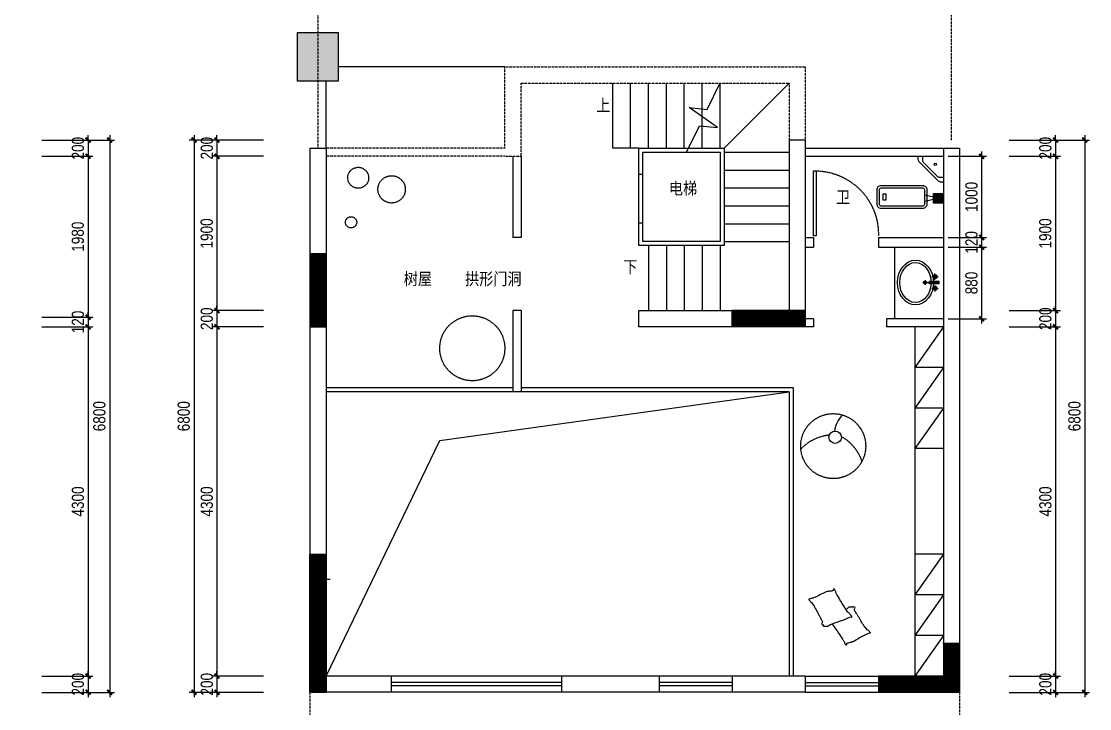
# Model space of a CAD drawing. Extents: x 160245 to 405305, y -111140 to 232735.
# Drawn here: x 269461 to 282613, y 45809 to 54270 of the extents above; entities that cross this region are included whole.
import ezdxf

# ---------------------------------------------------------------- set-up
doc = ezdxf.new("R2010")
doc.units = 0
doc.header["$LTSCALE"] = 10
doc.header["$MEASUREMENT"] = 0
for name, pattern in [('( Dashed )', [0.75, 0.5, -0.25]), ('DASH', [0.35, 0.25, -0.1]), ('HIDDEN', [0.375, 0.25, -0.125])]:
    doc.linetypes.add(name, pattern=pattern)
doc.layers.get('Defpoints').update_dxf_attribs({"color": 229})
for name, color, linetype in [('Door 门', 107, 'Continuous'), ('P-Furniture 家具', 153, 'Continuous'), ('P-Make furniture 固定制作', 154, 'Continuous'), ('P-N wall 新建隔墙', 241, 'Continuous'), ('P-O wall 原始墙体', 245, 'Continuous'), ('P-o 原建筑尺寸', 8, 'Continuous'), ('P-Stair 楼梯（原建筑设备）', 159, 'Continuous'), ('P-Text  平面文字', 9, 'Continuous'), ('P-Ware 洁具', 153, 'Continuous'), ('P-window 窗', 107, 'Continuous'), ('PUB_HATCH', 8, 'Continuous')]:
    doc.layers.add(name, color=color, linetype=linetype)
doc.styles.add('PDC DIM', font='PMingLiU-ExtB.ttf', dxfattribs={"width": 0.85})
doc.dimstyles.new('PDC-A2', dxfattribs={"dimscale": 0, "dimtxt": 2.5, "dimasz": 1, "dimexe": 1, "dimexo": 1, "dimgap": 0.7, "dimtad": 1, "dimdec": 0, "dimtxsty": 'PDC DIM', "dimblk": 'ARCHTICK', "dimcen": 1, "dimdle": 1, "dimclrd": 8, "dimclre": 8, "dimclrt": 9, "dimadec": 0, "dimazin": 0, "dimtfac": 1, "dimtdec": 0, "dimtix": 1, "dimtmove": 2, "dimatfit": 3, "dimldrblk": 'PDC A2 T R', "dimfxl": 10, "dimfxlon": 1, "dimarcsym": 0})
pattern_1 = [(45, (62097.172, 4e-12), (-8.83883476, 8.83883476), [])]

# ---------------------------------------------------------------- blocks, each defined once
blk = doc.blocks.new('_ArchTick')
at = {"color": 0, "linetype": 'ByBlock', "const_width": 0.4}
blk.add_lwpolyline([(-0.5, -0.5), (0.5, 0.5)], dxfattribs=at)
blk = doc.blocks.new('*D1093')
at = {"layer": 'Defpoints', "color": 0, "transparency": 16777216}
for p in [(269652, 52809), (269652, 52609), (270283, 52609)]:
    blk.add_point(p, dxfattribs=at)
at = {"layer": 'P-o 原建筑尺寸', "color": 8, "lineweight": -2, "transparency": 16777216}
for p, q in [((269712, 52809), (270343, 52809)), ((270283, 52809), (270283, 52869)), ((270283, 52809), (270283, 52609)), ((269712, 52609), (270343, 52609)), ((270283, 52609), (270283, 52549))]:
    blk.add_line(p, q, dxfattribs=at)
at = {"layer": 'P-o 原建筑尺寸', "color": 8, "lineweight": -2, "transparency": 16777216, "xscale": 60, "yscale": 60, "zscale": 60}
for p, rotation in [((270283, 52809), 270), ((270283, 52609), 90)]:
    blk.add_blockref('_ArchTick', p, dxfattribs=dict(at, rotation=rotation))
at = {"layer": 'P-o 原建筑尺寸', "color": 9, "transparency": 16777216, "insert": (270158, 52709), "char_height": 150, "attachment_point": 5, "rotation": 90, "style": 'PDC DIM'}
blk.add_mtext('200', dxfattribs=at)
blk = doc.blocks.new('PDC A2 T R')
at = {"color": 0, "linetype": 'ByBlock'}
blk.add_line((0, 0), (-2, 0), dxfattribs=at)
for points in [[(-2.15, 0.89), (-1.49, 1.35), (-0.6, 0), (0, 0)], [(-2.15, -0.89), (-1.49, -1.35), (-0.6, 0), (0, 0)]]:
    blk.add_solid(points, dxfattribs=at)
blk = doc.blocks.new('*D1094')
at = {"layer": 'Defpoints', "color": 0}
for p in [(269652, 52609), (269652, 50629), (270283, 50629)]:
    blk.add_point(p, dxfattribs=at)
at = {"layer": 'P-o 原建筑尺寸', "color": 8, "lineweight": -2}
for p, q in [((269712, 52609), (270343, 52609)), ((270283, 52669), (270283, 50569)), ((269712, 50629), (270343, 50629))]:
    blk.add_line(p, q, dxfattribs=at)
at = {"layer": 'P-o 原建筑尺寸', "color": 8, "lineweight": -2, "xscale": 60, "yscale": 60, "zscale": 60}
for p, rotation in [((270283, 52609), 90), ((270283, 50629), 270)]:
    blk.add_blockref('_ArchTick', p, dxfattribs=dict(at, rotation=rotation))
at = {"layer": 'P-o 原建筑尺寸', "color": 9, "insert": (270157, 51619), "char_height": 150, "attachment_point": 5, "rotation": 90, "style": 'PDC DIM'}
blk.add_mtext('1980', dxfattribs=at)
blk = doc.blocks.new('*D1095')
at = {"layer": 'Defpoints', "color": 0}
for p in [(269652, 50629), (269652, 50509), (270283, 50509)]:
    blk.add_point(p, dxfattribs=at)
at = {"layer": 'P-o 原建筑尺寸', "color": 8, "lineweight": -2}
for p, q in [((270283, 50629), (270283, 50689)), ((269712, 50629), (270343, 50629)), ((269712, 50509), (270343, 50509)), ((270283, 50629), (270283, 50509)), ((270283, 50509), (270283, 50449))]:
    blk.add_line(p, q, dxfattribs=at)
at = {"layer": 'P-o 原建筑尺寸', "color": 8, "lineweight": -2, "xscale": 60, "yscale": 60, "zscale": 60}
for p, rotation in [((270283, 50629), 270), ((270283, 50509), 90)]:
    blk.add_blockref('_ArchTick', p, dxfattribs=dict(at, rotation=rotation))
at = {"layer": 'P-o 原建筑尺寸', "color": 9, "insert": (270158, 50569), "char_height": 150, "attachment_point": 5, "rotation": 90, "style": 'PDC DIM'}
blk.add_mtext('120', dxfattribs=at)
blk = doc.blocks.new('*D1096')
at = {"layer": 'Defpoints', "color": 0, "transparency": 16777216}
for p in [(269652, 50509), (269652, 46209), (270283, 46209)]:
    blk.add_point(p, dxfattribs=at)
at = {"layer": 'P-o 原建筑尺寸', "color": 8, "lineweight": -2, "transparency": 16777216}
for p, q in [((269712, 50509), (270343, 50509)), ((270283, 50569), (270283, 46149)), ((269712, 46209), (270343, 46209))]:
    blk.add_line(p, q, dxfattribs=at)
at = {"layer": 'P-o 原建筑尺寸', "color": 8, "lineweight": -2, "transparency": 16777216, "xscale": 60, "yscale": 60, "zscale": 60}
for p, rotation in [((270283, 50509), 90), ((270283, 46209), 270)]:
    blk.add_blockref('_ArchTick', p, dxfattribs=dict(at, rotation=rotation))
at = {"layer": 'P-o 原建筑尺寸', "color": 9, "transparency": 16777216, "insert": (270158, 48359), "char_height": 150, "attachment_point": 5, "rotation": 90, "style": 'PDC DIM'}
blk.add_mtext('4300', dxfattribs=at)
blk = doc.blocks.new('*D1097')
at = {"layer": 'Defpoints', "color": 0, "transparency": 16777216}
for p in [(269652, 46209), (269652, 46009), (270283, 46009)]:
    blk.add_point(p, dxfattribs=at)
at = {"layer": 'P-o 原建筑尺寸', "color": 8, "lineweight": -2, "transparency": 16777216}
for p, q in [((269712, 46209), (270343, 46209)), ((270283, 46209), (270283, 46269)), ((270283, 46209), (270283, 46009)), ((269712, 46009), (270343, 46009)), ((270283, 46009), (270283, 45949))]:
    blk.add_line(p, q, dxfattribs=at)
at = {"layer": 'P-o 原建筑尺寸', "color": 8, "lineweight": -2, "transparency": 16777216, "xscale": 60, "yscale": 60, "zscale": 60}
for p, rotation in [((270283, 46209), 270), ((270283, 46009), 90)]:
    blk.add_blockref('_ArchTick', p, dxfattribs=dict(at, rotation=rotation))
at = {"layer": 'P-o 原建筑尺寸', "color": 9, "transparency": 16777216, "insert": (270158, 46109), "char_height": 150, "attachment_point": 5, "rotation": 90, "style": 'PDC DIM'}
blk.add_mtext('200', dxfattribs=at)
blk = doc.blocks.new('*D1098')
at = {"layer": 'Defpoints', "color": 0, "transparency": 16777216}
for p in [(269461, 52809), (269461, 46009), (270549, 46009)]:
    blk.add_point(p, dxfattribs=at)
at = {"layer": 'P-o 原建筑尺寸', "color": 8, "lineweight": -2, "transparency": 16777216}
for p, q in [((269949, 52809), (270609, 52809)), ((270549, 52869), (270549, 45949)), ((269949, 46009), (270609, 46009))]:
    blk.add_line(p, q, dxfattribs=at)
at = {"layer": 'P-o 原建筑尺寸', "color": 8, "lineweight": -2, "transparency": 16777216, "xscale": 60, "yscale": 60, "zscale": 60}
for p, rotation in [((270549, 52809), 90), ((270549, 46009), 270)]:
    blk.add_blockref('_ArchTick', p, dxfattribs=dict(at, rotation=rotation))
at = {"layer": 'P-o 原建筑尺寸', "color": 9, "transparency": 16777216, "insert": (270422, 49409), "char_height": 150, "attachment_point": 5, "rotation": 90, "style": 'PDC DIM'}
blk.add_mtext('6800', dxfattribs=at)
blk = doc.blocks.new('_FZH')
blk.add_lwpolyline([(-0.5, -0.5), (0.5, -0.5), (0.5, 0.5), (-0.5, 0.5)], close=True)
at = {"layer": 'PUB_HATCH'}
blk.add_solid([(-0.5, -0.5), (0.5, -0.5), (-0.5, 0.5), (0.5, 0.5)], dxfattribs=at)
blk = doc.blocks.new('*D1323')
at = {"layer": 'Defpoints', "color": 0, "transparency": 16777216}
for p in [(272501, 52809), (271870, 52609), (272501, 52609)]:
    blk.add_point(p, dxfattribs=at)
at = {"layer": 'P-o 原建筑尺寸', "color": 8, "lineweight": -2, "transparency": 16777216}
for p, q in [((272441, 52809), (271810, 52809)), ((271870, 52809), (271870, 52869)), ((271870, 52809), (271870, 52609)), ((272441, 52609), (271810, 52609)), ((271870, 52609), (271870, 52549))]:
    blk.add_line(p, q, dxfattribs=at)
at = {"layer": 'P-o 原建筑尺寸', "color": 8, "lineweight": -2, "transparency": 16777216, "xscale": 60, "yscale": 60, "zscale": 60}
for p, rotation in [((271870, 52809), 270), ((271870, 52609), 90)]:
    blk.add_blockref('_ArchTick', p, dxfattribs=dict(at, rotation=rotation))
at = {"layer": 'P-o 原建筑尺寸', "color": 9, "transparency": 16777216, "insert": (271745, 52709), "char_height": 150, "attachment_point": 5, "rotation": 90, "style": 'PDC DIM'}
blk.add_mtext('200', dxfattribs=at)
blk = doc.blocks.new('*D1324')
at = {"layer": 'Defpoints', "color": 0, "transparency": 16777216}
for p in [(272501, 52609), (271870, 50709), (272501, 50709)]:
    blk.add_point(p, dxfattribs=at)
at = {"layer": 'P-o 原建筑尺寸', "color": 8, "lineweight": -2, "transparency": 16777216}
for p, q in [((272441, 52609), (271810, 52609)), ((271870, 52669), (271870, 50649)), ((272441, 50709), (271810, 50709))]:
    blk.add_line(p, q, dxfattribs=at)
at = {"layer": 'P-o 原建筑尺寸', "color": 8, "lineweight": -2, "transparency": 16777216, "xscale": 60, "yscale": 60, "zscale": 60}
for p, rotation in [((271870, 52609), 90), ((271870, 50709), 270)]:
    blk.add_blockref('_ArchTick', p, dxfattribs=dict(at, rotation=rotation))
at = {"layer": 'P-o 原建筑尺寸', "color": 9, "transparency": 16777216, "insert": (271744, 51659), "char_height": 150, "attachment_point": 5, "rotation": 90, "style": 'PDC DIM'}
blk.add_mtext('1900', dxfattribs=at)
blk = doc.blocks.new('*D1325')
at = {"layer": 'Defpoints', "color": 0, "transparency": 16777216}
for p in [(272501, 50709), (271870, 50509), (272501, 50509)]:
    blk.add_point(p, dxfattribs=at)
at = {"layer": 'P-o 原建筑尺寸', "color": 8, "lineweight": -2, "transparency": 16777216}
for p, q in [((271870, 50709), (271870, 50769)), ((272441, 50709), (271810, 50709)), ((271870, 50709), (271870, 50509)), ((272441, 50509), (271810, 50509)), ((271870, 50509), (271870, 50449))]:
    blk.add_line(p, q, dxfattribs=at)
at = {"layer": 'P-o 原建筑尺寸', "color": 8, "lineweight": -2, "transparency": 16777216, "xscale": 60, "yscale": 60, "zscale": 60}
for p, rotation in [((271870, 50709), 270), ((271870, 50509), 90)]:
    blk.add_blockref('_ArchTick', p, dxfattribs=dict(at, rotation=rotation))
at = {"layer": 'P-o 原建筑尺寸', "color": 9, "transparency": 16777216, "insert": (271745, 50609), "char_height": 150, "attachment_point": 5, "rotation": 90, "style": 'PDC DIM'}
blk.add_mtext('200', dxfattribs=at)
blk = doc.blocks.new('*D1326')
at = {"layer": 'Defpoints', "color": 0, "transparency": 16777216}
for p in [(272501, 50509), (271870, 46209), (272501, 46209)]:
    blk.add_point(p, dxfattribs=at)
at = {"layer": 'P-o 原建筑尺寸', "color": 8, "lineweight": -2, "transparency": 16777216}
for p, q in [((272441, 50509), (271810, 50509)), ((271870, 50569), (271870, 46149)), ((272441, 46209), (271810, 46209))]:
    blk.add_line(p, q, dxfattribs=at)
at = {"layer": 'P-o 原建筑尺寸', "color": 8, "lineweight": -2, "transparency": 16777216, "xscale": 60, "yscale": 60, "zscale": 60}
for p, rotation in [((271870, 50509), 90), ((271870, 46209), 270)]:
    blk.add_blockref('_ArchTick', p, dxfattribs=dict(at, rotation=rotation))
at = {"layer": 'P-o 原建筑尺寸', "color": 9, "transparency": 16777216, "insert": (271745, 48359), "char_height": 150, "attachment_point": 5, "rotation": 90, "style": 'PDC DIM'}
blk.add_mtext('4300', dxfattribs=at)
blk = doc.blocks.new('*D1327')
at = {"layer": 'Defpoints', "color": 0, "transparency": 16777216}
for p in [(272501, 46209), (271870, 46009), (272501, 46009)]:
    blk.add_point(p, dxfattribs=at)
at = {"layer": 'P-o 原建筑尺寸', "color": 8, "lineweight": -2, "transparency": 16777216}
for p, q in [((272441, 46209), (271810, 46209)), ((271870, 46209), (271870, 46269)), ((271870, 46209), (271870, 46009)), ((272441, 46009), (271810, 46009)), ((271870, 46009), (271870, 45949))]:
    blk.add_line(p, q, dxfattribs=at)
at = {"layer": 'P-o 原建筑尺寸', "color": 8, "lineweight": -2, "transparency": 16777216, "xscale": 60, "yscale": 60, "zscale": 60}
for p, rotation in [((271870, 46209), 270), ((271870, 46009), 90)]:
    blk.add_blockref('_ArchTick', p, dxfattribs=dict(at, rotation=rotation))
at = {"layer": 'P-o 原建筑尺寸', "color": 9, "transparency": 16777216, "insert": (271745, 46109), "char_height": 150, "attachment_point": 5, "rotation": 90, "style": 'PDC DIM'}
blk.add_mtext('200', dxfattribs=at)
blk = doc.blocks.new('*D1328')
at = {"layer": 'Defpoints', "color": 0, "transparency": 16777216}
for p in [(272674, 52809), (271587, 46009), (272674, 46009)]:
    blk.add_point(p, dxfattribs=at)
at = {"layer": 'P-o 原建筑尺寸', "color": 8, "lineweight": -2, "transparency": 16777216}
for p, q in [((272187, 52809), (271527, 52809)), ((271587, 52869), (271587, 45949)), ((272187, 46009), (271527, 46009))]:
    blk.add_line(p, q, dxfattribs=at)
at = {"layer": 'P-o 原建筑尺寸', "color": 8, "lineweight": -2, "transparency": 16777216, "xscale": 60, "yscale": 60, "zscale": 60}
for p, rotation in [((271587, 52809), 90), ((271587, 46009), 270)]:
    blk.add_blockref('_ArchTick', p, dxfattribs=dict(at, rotation=rotation))
at = {"layer": 'P-o 原建筑尺寸', "color": 9, "transparency": 16777216, "insert": (271461, 49409), "char_height": 150, "attachment_point": 5, "rotation": 90, "style": 'PDC DIM'}
blk.add_mtext('6800', dxfattribs=at)
blk = doc.blocks.new('*D1337')
at = {"layer": 'Defpoints', "color": 0, "transparency": 16777216}
for p in [(281564, 52809), (281564, 52609), (282194, 52609)]:
    blk.add_point(p, dxfattribs=at)
at = {"layer": 'P-o 原建筑尺寸', "color": 8, "lineweight": -2, "transparency": 16777216}
for p, q in [((281624, 52809), (282254, 52809)), ((282194, 52809), (282194, 52869)), ((282194, 52809), (282194, 52609)), ((281624, 52609), (282254, 52609)), ((282194, 52609), (282194, 52549))]:
    blk.add_line(p, q, dxfattribs=at)
at = {"layer": 'P-o 原建筑尺寸', "color": 8, "lineweight": -2, "transparency": 16777216, "xscale": 60, "yscale": 60, "zscale": 60}
for p, rotation in [((282194, 52809), 270), ((282194, 52609), 90)]:
    blk.add_blockref('_ArchTick', p, dxfattribs=dict(at, rotation=rotation))
at = {"layer": 'P-o 原建筑尺寸', "color": 9, "transparency": 16777216, "insert": (282069, 52709), "char_height": 150, "attachment_point": 5, "rotation": 90, "style": 'PDC DIM'}
blk.add_mtext('200', dxfattribs=at)
blk = doc.blocks.new('*D1338')
at = {"layer": 'Defpoints', "color": 0, "transparency": 16777216}
for p in [(281564, 52609), (281564, 50709), (282194, 50709)]:
    blk.add_point(p, dxfattribs=at)
at = {"layer": 'P-o 原建筑尺寸', "color": 8, "lineweight": -2, "transparency": 16777216}
for p, q in [((281624, 52609), (282254, 52609)), ((282194, 52669), (282194, 50649)), ((281624, 50709), (282254, 50709))]:
    blk.add_line(p, q, dxfattribs=at)
at = {"layer": 'P-o 原建筑尺寸', "color": 8, "lineweight": -2, "transparency": 16777216, "xscale": 60, "yscale": 60, "zscale": 60}
for p, rotation in [((282194, 52609), 90), ((282194, 50709), 270)]:
    blk.add_blockref('_ArchTick', p, dxfattribs=dict(at, rotation=rotation))
at = {"layer": 'P-o 原建筑尺寸', "color": 9, "transparency": 16777216, "insert": (282068, 51659), "char_height": 150, "attachment_point": 5, "rotation": 90, "style": 'PDC DIM'}
blk.add_mtext('1900', dxfattribs=at)
blk = doc.blocks.new('*D1339')
at = {"layer": 'Defpoints', "color": 0, "transparency": 16777216}
for p in [(281564, 50709), (281564, 50509), (282194, 50509)]:
    blk.add_point(p, dxfattribs=at)
at = {"layer": 'P-o 原建筑尺寸', "color": 8, "lineweight": -2, "transparency": 16777216}
for p, q in [((282194, 50709), (282194, 50769)), ((281624, 50709), (282254, 50709)), ((282194, 50709), (282194, 50509)), ((281624, 50509), (282254, 50509)), ((282194, 50509), (282194, 50449))]:
    blk.add_line(p, q, dxfattribs=at)
at = {"layer": 'P-o 原建筑尺寸', "color": 8, "lineweight": -2, "transparency": 16777216, "xscale": 60, "yscale": 60, "zscale": 60}
for p, rotation in [((282194, 50709), 270), ((282194, 50509), 90)]:
    blk.add_blockref('_ArchTick', p, dxfattribs=dict(at, rotation=rotation))
at = {"layer": 'P-o 原建筑尺寸', "color": 9, "transparency": 16777216, "insert": (282069, 50609), "char_height": 150, "attachment_point": 5, "rotation": 90, "style": 'PDC DIM'}
blk.add_mtext('200', dxfattribs=at)
blk = doc.blocks.new('*D1340')
at = {"layer": 'Defpoints', "color": 0, "transparency": 16777216}
for p in [(281564, 50509), (281564, 46209), (282194, 46209)]:
    blk.add_point(p, dxfattribs=at)
at = {"layer": 'P-o 原建筑尺寸', "color": 8, "lineweight": -2, "transparency": 16777216}
for p, q in [((281624, 50509), (282254, 50509)), ((282194, 50569), (282194, 46149)), ((281624, 46209), (282254, 46209))]:
    blk.add_line(p, q, dxfattribs=at)
at = {"layer": 'P-o 原建筑尺寸', "color": 8, "lineweight": -2, "transparency": 16777216, "xscale": 60, "yscale": 60, "zscale": 60}
for p, rotation in [((282194, 50509), 90), ((282194, 46209), 270)]:
    blk.add_blockref('_ArchTick', p, dxfattribs=dict(at, rotation=rotation))
at = {"layer": 'P-o 原建筑尺寸', "color": 9, "transparency": 16777216, "insert": (282069, 48359), "char_height": 150, "attachment_point": 5, "rotation": 90, "style": 'PDC DIM'}
blk.add_mtext('4300', dxfattribs=at)
blk = doc.blocks.new('*D1341')
at = {"layer": 'Defpoints', "color": 0, "transparency": 16777216}
for p in [(281564, 46209), (281564, 46009), (282194, 46009)]:
    blk.add_point(p, dxfattribs=at)
at = {"layer": 'P-o 原建筑尺寸', "color": 8, "lineweight": -2, "transparency": 16777216}
for p, q in [((281624, 46209), (282254, 46209)), ((282194, 46209), (282194, 46269)), ((282194, 46209), (282194, 46009)), ((281624, 46009), (282254, 46009)), ((282194, 46009), (282194, 45949))]:
    blk.add_line(p, q, dxfattribs=at)
at = {"layer": 'P-o 原建筑尺寸', "color": 8, "lineweight": -2, "transparency": 16777216, "xscale": 60, "yscale": 60, "zscale": 60}
for p, rotation in [((282194, 46209), 270), ((282194, 46009), 90)]:
    blk.add_blockref('_ArchTick', p, dxfattribs=dict(at, rotation=rotation))
at = {"layer": 'P-o 原建筑尺寸', "color": 9, "transparency": 16777216, "insert": (282069, 46109), "char_height": 150, "attachment_point": 5, "rotation": 90, "style": 'PDC DIM'}
blk.add_mtext('200', dxfattribs=at)
blk = doc.blocks.new('*D1342')
at = {"layer": 'Defpoints', "color": 0, "transparency": 16777216}
for p in [(281466, 52809), (281466, 46009), (282553, 46009)]:
    blk.add_point(p, dxfattribs=at)
at = {"layer": 'P-o 原建筑尺寸', "color": 8, "lineweight": -2, "transparency": 16777216}
for p, q in [((281953, 52809), (282613, 52809)), ((282553, 52869), (282553, 45949)), ((281953, 46009), (282613, 46009))]:
    blk.add_line(p, q, dxfattribs=at)
at = {"layer": 'P-o 原建筑尺寸', "color": 8, "lineweight": -2, "transparency": 16777216, "xscale": 60, "yscale": 60, "zscale": 60}
for p, rotation in [((282553, 52809), 90), ((282553, 46009), 270)]:
    blk.add_blockref('_ArchTick', p, dxfattribs=dict(at, rotation=rotation))
at = {"layer": 'P-o 原建筑尺寸', "color": 9, "transparency": 16777216, "insert": (282427, 49409), "char_height": 150, "attachment_point": 5, "rotation": 90, "style": 'PDC DIM'}
blk.add_mtext('6800', dxfattribs=at)
blk = doc.blocks.new('A$C437E590E')
at = {"color": 8, "linetype": 'ByBlock'}
for p, q in [((243, 462), (164, 462)), ((202, 422), (202, 501)), ((275, 313), (275, 510)), ((306, 462), (386, 462)), ((347, 422), (347, 501)), ((247, 340), (303, 340)), ((275, 368), (275, 312))]:
    blk.add_line(p, q, dxfattribs=at)
at = {"linetype": 'ByBlock'}
for p, q in [((257, 393), (257, 514)), ((293, 514), (257, 514)), ((293, 514), (293, 393)), ((293, 393), (257, 393))]:
    blk.add_line(p, q, dxfattribs=at)
for centre, radius in [((204, 462), 25), ((204, 462), 17.9), ((346, 462), 25), ((346, 462), 17.9)]:
    blk.add_circle(centre, radius, dxfattribs=at)
at = {"color": 8, "linetype": 'ByBlock'}
for radius in [19.5, 11.9]:
    blk.add_circle((275, 340), radius, dxfattribs=at)
at = {"linetype": 'ByBlock'}
blk.add_ellipse((275, 222), major_axis=(-275, 0), ratio=0.809091, dxfattribs=at)
at = {"color": 8, "linetype": 'ByBlock'}
blk.add_ellipse((275, 222), major_axis=(-246, 0), ratio=0.786583, dxfattribs=at)
blk = doc.blocks.new('fffg')
blk.add_lwpolyline([(143, 670), (109, 670), (109, -130), (143, -130)], close=True)
at = {"color": 8, "linetype": 'DASH'}
blk.add_arc((123, -110), 780, 88.5421, 181.4579, dxfattribs=at)
blk = doc.blocks.new('A$C17F62748')
at = {"linetype": 'ByBlock'}
for p, q in [((60, 50), (19, 227)), ((19, 227), (101, 227)), ((101, 227), (60, 50)), ((120, 0), (0, 120)), ((0, 0), (120, 120)), ((18, 102), (102, 102)), ((18, 90), (102, 90)), ((18, 78), (102, 78)), ((18, 66), (102, 66)), ((18, 54), (102, 54)), ((18, 42), (102, 42)), ((18, 30), (102, 30)), ((99, 28), (21, 28)), ((21, 28), (21, 0)), ((51, 59), (51, 28)), ((69, 59), (69, 28)), ((99, 0), (99, 28))]:
    blk.add_line(p, q, dxfattribs=at)
for points in [[(0, 120), (120, 120), (120, 0), (0, 0)], [(12, 108), (108, 108), (108, 12), (12, 12)], [(18, 102), (102, 102), (102, 18), (18, 18)]]:
    blk.add_lwpolyline(points, close=True, dxfattribs=at)
blk = doc.blocks.new('*D2353')
at = {"layer": 'Defpoints', "color": 0}
for p in [(280813, 52609), (280813, 51609), (281284, 51609)]:
    blk.add_point(p, dxfattribs=at)
at = {"layer": 'P-o 原建筑尺寸', "color": 8, "lineweight": -2}
for p, q in [((280873, 52609), (281344, 52609)), ((281284, 52669), (281284, 51549)), ((280873, 51609), (281344, 51609))]:
    blk.add_line(p, q, dxfattribs=at)
at = {"layer": 'P-o 原建筑尺寸', "color": 8, "lineweight": -2, "xscale": 60, "yscale": 60, "zscale": 60}
for p, rotation in [((281284, 52609), 90), ((281284, 51609), 270)]:
    blk.add_blockref('_ArchTick', p, dxfattribs=dict(at, rotation=rotation))
at = {"layer": 'P-o 原建筑尺寸', "color": 9, "insert": (281159, 52109), "char_height": 150, "attachment_point": 5, "rotation": 90, "style": 'PDC DIM'}
blk.add_mtext('1000', dxfattribs=at)
blk = doc.blocks.new('*D2354')
at = {"layer": 'Defpoints', "color": 0}
for p in [(280813, 51609), (280813, 51489), (281284, 51489)]:
    blk.add_point(p, dxfattribs=at)
at = {"layer": 'P-o 原建筑尺寸', "color": 8, "lineweight": -2}
for p, q in [((280873, 51609), (281344, 51609)), ((281284, 51609), (281284, 51669)), ((281284, 51609), (281284, 51489)), ((280873, 51489), (281344, 51489)), ((281284, 51489), (281284, 51429))]:
    blk.add_line(p, q, dxfattribs=at)
at = {"layer": 'P-o 原建筑尺寸', "color": 8, "lineweight": -2, "xscale": 60, "yscale": 60, "zscale": 60}
for p, rotation in [((281284, 51609), 270), ((281284, 51489), 90)]:
    blk.add_blockref('_ArchTick', p, dxfattribs=dict(at, rotation=rotation))
at = {"layer": 'P-o 原建筑尺寸', "color": 9, "insert": (281159, 51549), "char_height": 150, "attachment_point": 5, "rotation": 90, "style": 'PDC DIM'}
blk.add_mtext('120', dxfattribs=at)
blk = doc.blocks.new('*D2355')
at = {"layer": 'Defpoints', "color": 0}
for p in [(280813, 51489), (280813, 50609), (281284, 50609)]:
    blk.add_point(p, dxfattribs=at)
at = {"layer": 'P-o 原建筑尺寸', "color": 8, "lineweight": -2}
for p, q in [((280873, 51489), (281344, 51489)), ((281284, 51549), (281284, 50549)), ((280873, 50609), (281344, 50609))]:
    blk.add_line(p, q, dxfattribs=at)
at = {"layer": 'P-o 原建筑尺寸', "color": 8, "lineweight": -2, "xscale": 60, "yscale": 60, "zscale": 60}
for p, rotation in [((281284, 51489), 90), ((281284, 50609), 270)]:
    blk.add_blockref('_ArchTick', p, dxfattribs=dict(at, rotation=rotation))
at = {"layer": 'P-o 原建筑尺寸', "color": 9, "insert": (281159, 51049), "char_height": 150, "attachment_point": 5, "rotation": 90, "style": 'PDC DIM'}
blk.add_mtext('880', dxfattribs=at)

msp = doc.modelspace()

# ---------------------------------------------------------------- hatches: boundary and pattern name
at = {"layer": 'P-O wall 原始墙体'}
h = msp.add_hatch(dxfattribs=at)
h.set_pattern_fill('ANSI31', color=256, scale=100, style=0)
h.set_pattern_definition(pattern_1)
h.paths.add_polyline_path([(273212.8, 51409.4), (273212.8, 50509.4), (273012.8, 50509.4), (273012.8, 51409.4)])
h = msp.add_hatch(dxfattribs=at)
h.set_pattern_fill('ANSI31', color=256, scale=100, style=0)
h.set_pattern_definition(pattern_1)
h.paths.add_polyline_path([(279112.8, 50509.4), (278212.8, 50509.4), (278212.8, 50709.4), (279112.8, 50709.4)])
h = msp.add_hatch(dxfattribs=at)
h.set_pattern_fill('ANSI31', color=256, scale=100, style=0)
h.set_pattern_definition(pattern_1)
h.paths.add_polyline_path([(273212.8, 47709.4), (273212.8, 46009.4), (273012.8, 46009.4), (273012.8, 47709.4)])
h = msp.add_hatch(dxfattribs=at)
h.set_pattern_fill('ANSI31', color=256, scale=100, style=0)
h.set_pattern_definition(pattern_1)
h.paths.add_polyline_path([(281012.8, 46609.4), (281012.8, 46009.4), (280812.8, 46209.4), (280812.8, 46609.4)])
h = msp.add_hatch(dxfattribs=at)
h.set_pattern_fill('ANSI31', color=256, scale=100, style=0)
h.set_pattern_definition(pattern_1)
h.paths.add_polyline_path([(280812.8, 46209.4), (281012.8, 46009.4), (280012.8, 46009.4), (280012.8, 46209.4)])

# ---------------------------------------------------------------- linework, layer by layer
at = {"layer": 'P-Furniture 家具', "color": 8, "linetype": '( Dashed )'}
msp.add_line((273212.8, 52709.4), (273212.8, 53534.4), dxfattribs=at)
at = {"layer": 'P-Furniture 家具'}
for p, q in [((280496.8, 52609.4), (280496.8, 52580.1)), ((280556.8, 52609.4), (280556.8, 52562.5)), ((280511.5, 52544.7), (280748.2, 52308)), ((280571.5, 52527.1), (280730.6, 52368)), ((280766, 52353.4), (280812.8, 52353.4)), ((280783.5, 52293.4), (280812.8, 52293.4)), ((280212.8, 51489.4), (280212.8, 50609.4)), ((275512.8, 49759.4), (273212.8, 49759.4)), ((273212.8, 49759.4), (273212.8, 49709.4)), ((275512.8, 49709.4), (273212.8, 49709.4))]:
    msp.add_line(p, q, dxfattribs=at)
for points in [[(280042.8, 51971), (280562.8, 51971, 0.4142136), (280612.8, 52021), (280612.8, 52196, 0.4142136), (280562.8, 52246), (280042.8, 52246, 0.4142136), (279992.8, 52196), (279992.8, 52021, 0.4142136)], [(280042.8, 52001), (280562.8, 52001, 0.4142136), (280582.8, 52021), (280582.8, 52196, 0.4142136), (280562.8, 52216), (280042.8, 52216, 0.4142136), (280022.8, 52196), (280022.8, 52021, 0.4142136)]]:
    msp.add_lwpolyline(points, format="xyb", close=True, dxfattribs=at)
msp.add_lwpolyline([(280069.8, 52148.4), (280102.6, 52148.4), (280102.6, 52070.6), (280069.8, 52070.6)], close=True, dxfattribs=at)
at = {"layer": 'P-Furniture 家具', "color": 8}
msp.add_lwpolyline([(279193.9, 47164.5, 0.1013919), (279167.9, 47161.2, -0.223768), (279156.9, 47156.8, -0.2555795), (279156.5, 47152.1, -0.0815627), (279164.5, 47138.9, -0.0718052), (279176.4, 47127.6, 0.0699853), (279188.6, 47116, 0.0354599), (279222.7, 47069.4, 0.0294323), (279256.8, 47009.9, 0.0015539), (279271.9, 46979.8, -0.00152), (279287.4, 46949, -0.0047351), (279303.6, 46917.5, 0.0038205), (279323.9, 46878.4, 0.2960011), (279320.9, 46845.7, -0.6497743), (279330.7, 46826.5, -0.0231899), (279336.4, 46826.1, 0.0288001), (279341.1, 46825.8, 0.0057267), (279349, 46824.7, -0.0043581), (279359.3, 46823.3, -0.027528), (279380.7, 46821.6, -0.0462142), (279393.1, 46822.5, -0.1941211), (279404.5, 46830.1, 0.1337189), (279419, 46842.9, 0.011505), (279454.4, 46857.6, 0.0088818), (279501.3, 46874.5, 0.0124257), (279563.7, 46893.8, -0.0336124), (279586.3, 46901.9), (279632, 46922.5), (279667.4, 46938.3, 0.2243411), (279684.9, 46937.6, -0.7227715), (279689.6, 46942.9, -0.103513), (279687.1, 46945.5, 0.0534647), (279681.8, 46950.1, 0.0301093), (279667.2, 46967.1, -0.0314365), (279653.1, 46983.4, -0.05324), (279642.2, 46992.9, 0.0551795), (279631.6, 47002.2, 0.056271), (279616.3, 47021.7, 0.0108003), (279549.8, 47130.5, 0.0045599), (279506.4, 47205.9, 0.0112502), (279489.8, 47236.8, 0.069394), (279483, 47255.5, -0.0797563), (279476.7, 47271.7, -0.1063995), (279467.7, 47282.6, -0.3286421), (279463, 47283.3, -0.2995468), (279460.9, 47278.1, 0.1899166), (279459.8, 47269.5, 0.0335175), (279454.8, 47262.9, 0.0756271), (279451.8, 47260.6, 0.0534886), (279445.3, 47258.1, 0.0178379), (279424.4, 47253.6, 0.0383936), (279398.7, 47251.2, -0.0595291), (279382.3, 47248.9, -0.0359426), (279360.1, 47241.1, -0.011245), (279293.3, 47209.1, -0.0062027), (279263.7, 47193.4, 0.0107832), (279246.6, 47184.6, 0.0194848), (279236, 47180, 0.0050616)], format="xyb", close=True, dxfattribs=at)
at = {"layer": 'P-Furniture 家具'}
msp.add_circle((280712.8, 52509.4), 15, dxfattribs=at)
at = {"layer": 'P-Furniture 家具', "color": 8, "linetype": '( Dashed )'}
for centre, radius in [((273608.4, 52344.7), 128.8), ((274020, 52202.1), 168.3), ((273520.5, 51796.1), 69.3), ((275012.9, 50245.3), 400), ((279456.4, 49040.5), 400)]:
    msp.add_circle(centre, radius, dxfattribs=at)
at = {"layer": 'P-Furniture 家具', "color": 8}
msp.add_circle((279480.4, 49149.6), 76.4, dxfattribs=at)
at = {"layer": 'P-Furniture 家具'}
for centre, start, end in [((280546.8, 52580.1), 180, 225), ((280606.8, 52562.5), 180, 225), ((280766, 52403.4), 225, 270), ((280783.5, 52343.4), 225, 270)]:
    msp.add_arc(centre, 50, start, end, dxfattribs=at)
at = {"layer": 'P-Furniture 家具', "color": 8}
msp.add_arc((279808.9, 49183.4), 338.1, 134.68613, 172.80632, dxfattribs=at)
at = {"layer": 'P-Furniture 家具', "color": 8, "linetype": '( Dashed )'}
for centre, radius, start, end in [((279466, 48614.9), 564, 95.83349, 136.33288), ((279303.8, 48685.8), 534.2, 18.43068, 61.77214)]:
    msp.add_arc(centre, radius, start, end, dxfattribs=at)
at = {"layer": 'P-Furniture 家具', "color": 8, "extrusion": (0, 0, -1)}
for centre, major_axis, ratio, start_param, end_param in [((279080.9, 47817.1), (742.3, -616.9), 0.8333333, 0.3145142, 0.3376302), ((279602.8, 47074.5), (33.8, -28.1), 0.8333333, -0.2172073, 0.3145142), ((279659.7, 47042.6), (16.7, -13.9), 0.8333333, 2.9243854, 3.6913311), ((279679.6, 46996.3), (57.2, -47.5), 0.8333333, 3.6913311, 3.8760564), ((279708.4, 46874.6), (160.7, -133.5), 0.8333333, 3.8760564, 3.9861405), ((279756.2, 46490.5), (487.7, -405.2), 0.8333333, 3.9861405, 4.0035727), ((279659.8, 47394.2), (282.4, -234.7), 0.8333333, 0.8390736, 0.86198), ((279697.8, 47101.5), (33.4, -27.7), 0.8333333, 0.7239052, 0.8390736), ((279722.5, 47001.9), (51.4, -42.8), 0.8333333, 3.8654979, 3.958241), ((279714.9, 47051.3), (9.4, -7.81), 0.8333333, 3.958241, 6.2631072), ((279751.3, 47022.1), (26.5, -22), 0.8333333, 1.9703782, 3.1215146), ((282072.6, 48026.6), (2286.8, -1900.3), 0.8333333, 1.9550964, 1.9703782), ((278233.3, 46286.1), (1488.7, -1237.1), 0.8333333, -1.1864963, -1.1675559), ((279366.4, 46795.2), (86.1, -71.5), 0.8333333, -1.383407, -1.2809239), ((277243.4, 45540.7), (2322.1, -1929.7), 0.8333333, -1.2809239, -1.2377243), ((275128.2, 44957.6), (4505.2, -3743.9), 0.8333333, -1.1675559, -1.1614759), ((284237.5, 48781.6), (4310.7, -3582.2), 0.8333333, 1.9739011, 1.9801168), ((280274.6, 47085.4), (460.4, -382.6), 0.8333333, 1.8562057, 1.9739011), ((280139.3, 47004.5), (317.5, -263.8), 0.8333333, 1.7144254, 1.8562057), ((275831, 44798.3), (3761.3, -3125.6), 0.8333333, -1.2377243, -1.2194848), ((278828.6, 47920.9), (1216.9, -1011.2), 0.8333333, 0.2415711, 0.2663816), ((281189.5, 44604.1), (1403.6, -2077.9), 0.4711085, 3.1643109, 3.2273122), ((279912.3, 46670.6), (55.8, -46.3), 0.8333333, 3.5244707, 3.9286571), ((279914.8, 46813.3), (46.5, -38.7), 0.8333333, 1.4349399, 1.7144254), ((279864.9, 46728.1), (44.2, -36.7), 0.8333333, 4.5765325, 4.8632613), ((279897.6, 46750.8), (12.4, -10.3), 0.8333333, -0.0935015, 0.7870645), ((279870.4, 46732.8), (37.6, -31.2), 0.8333333, -1.419924, -1.0943937), ((279906.1, 46744.7), (4.29, -3.56), 0.8333333, -1.0943937, -0.0935015), ((278956.4, 46358.8), (618, -513.6), 0.8333333, -1.2194848, -1.1744858), ((279529.9, 46609.4), (58.5, -48.6), 0.8333333, -1.1744858, -0.8973543), ((279649.8, 46623.1), (44.4, -36.9), 0.8333333, 1.9258872, 2.2442384), ((279631.4, 46614.1), (26, -21.6), 0.8333333, 1.5018845, 1.9258872), ((279617.3, 46593.9), (3.27, -2.72), 0.8333333, 0.2317945, 1.5018845), ((279616.2, 46595.2), (4.65, -3.86), 0.8333333, -0.9323693, 0.2317945), ((279633.6, 46597.9), (10.5, -8.7), 0.8333333, 2.2092234, 2.9599494), ((279685.1, 46566.9), (57, -47.3), 0.8333333, 2.9599494, 3.0939693), ((279638, 46602.9), (11.3, -9.4), 0.8333333, 3.0939693, 3.3959029), ((279652.1, 46584.9), (29.1, -24.1), 0.8333333, 3.3959029, 3.6096538), ((279786, 46327), (259.9, -216), 0.8333333, 3.6096538, 3.6809977), ((279727.4, 46460.1), (143.2, -119), 0.8333333, 3.6809977, 3.8344966), ((279661, 46698), (59.8, -49.7), 0.8333333, 0.4550683, 0.6929039), ((279610.3, 46792.9), (145.1, -120.6), 0.8333333, 0.3113597, 0.4550683), ((278623.6, 48188.5), (1478.9, -1229), 0.8333333, 0.2663816, 0.3113597)]:
    msp.add_ellipse(centre, major_axis=major_axis, ratio=ratio, start_param=start_param, end_param=end_param, dxfattribs=at)
at = {"layer": 'P-Make furniture 固定制作'}
for p, q in [((280462.8, 50509.4), (280462.8, 46209.4)), ((280812.8, 50509.4), (280462.8, 50009.4)), ((280812.8, 50009.4), (280462.8, 50009.4)), ((280812.8, 50009.4), (280462.8, 49509.4)), ((280812.8, 49509.4), (280462.8, 49509.4)), ((280812.8, 49509.4), (280462.8, 49009.4)), ((280812.8, 49009.4), (280462.8, 49009.4)), ((280812.8, 47709.4), (280462.8, 47709.4)), ((280812.8, 47709.4), (280462.8, 47209.4)), ((280812.8, 47209.4), (280462.8, 47209.4)), ((280812.8, 47209.4), (280462.8, 46709.4)), ((280812.8, 46709.4), (280462.8, 46709.4)), ((280812.8, 46709.4), (280462.8, 46209.4))]:
    msp.add_line(p, q, dxfattribs=at)
at = {"layer": 'P-N wall 新建隔墙', "linetype": 'HIDDEN'}
for p, q in [((275412.8, 52709.4), (273212.8, 52709.4)), ((275412.8, 52612.1), (273212.8, 52612.1))]:
    msp.add_line(p, q, dxfattribs=at)
at = {"layer": 'P-N wall 新建隔墙'}
for p, q in [((275512.8, 52609.4), (275512.8, 51609.4)), ((275612.8, 52609.4), (275612.8, 51609.4)), ((279112.8, 52709.4), (280812.8, 52709.4)), ((279112.8, 52609.4), (280812.8, 52609.4)), ((275612.8, 51609.4), (275512.8, 51609.4)), ((279112.8, 51609.4), (279212.8, 51609.4)), ((279212.8, 51609.4), (279212.8, 51489.4)), ((280012.8, 51609.4), (280812.8, 51609.4)), ((280012.8, 51609.4), (280012.8, 51489.4)), ((279112.8, 51489.4), (279212.8, 51489.4)), ((280012.8, 51489.4), (280812.8, 51489.4)), ((275612.8, 50709.4), (275512.8, 50709.4)), ((275512.8, 50709.4), (275512.8, 49709.4)), ((275612.8, 50709.4), (275612.8, 49709.4)), ((279212.8, 50609.4), (279112.8, 50609.4)), ((279212.8, 50509.4), (279112.8, 50509.4)), ((279212.8, 50609.4), (279212.8, 50509.4)), ((280112.8, 50609.4), (280112.8, 50509.4)), ((280812.8, 50609.4), (280112.8, 50609.4)), ((280812.8, 50509.4), (280112.8, 50509.4)), ((275612.8, 49709.4), (275512.8, 49709.4))]:
    msp.add_line(p, q, dxfattribs=at)
at = {"layer": 'P-N wall 新建隔墙', "linetype": 'HIDDEN'}
for points in [[(275412.8, 52709.4), (275412.8, 53709.4), (279112.8, 53709.4), (279112.8, 52809.4)], [(275412.8, 52609.4), (275612.8, 52609.4), (275612.8, 53509.4), (278912.8, 53509.4), (278912.8, 52809.4)]]:
    msp.add_lwpolyline(points, dxfattribs=at)
at = {"layer": 'P-O wall 原始墙体'}
for p, q in [((278912.8, 52809.4), (278912.8, 50709.4)), ((279112.8, 52809.4), (278912.8, 52809.4)), ((279112.8, 52809.4), (279112.8, 50709.4)), ((273012.8, 52709.4), (273012.8, 51409.4)), ((273012.8, 52709.4), (273212.8, 52709.4)), ((273212.8, 52709.4), (273212.8, 51409.4)), ((280812.8, 52709.4), (280812.8, 46609.4)), ((280812.8, 52709.4), (281012.8, 52709.4)), ((281012.8, 52709.4), (281012.8, 46609.4)), ((273012.8, 51409.4), (273012.8, 50509.4)), ((273012.8, 51409.4), (273212.8, 51409.4)), ((273212.8, 51409.4), (273212.8, 50509.4)), ((277062.8, 50509.4), (277062.8, 50709.4)), ((277062.8, 50709.4), (278212.8, 50709.4)), ((279112.8, 50709.4), (278212.8, 50709.4)), ((278212.8, 50709.4), (278212.8, 50509.4)), ((279112.8, 50709.4), (279112.8, 50509.4)), ((273012.8, 50509.4), (273212.8, 50509.4)), ((273012.8, 50509.4), (273012.8, 47709.4)), ((273212.8, 50509.4), (273212.8, 47709.4)), ((278212.8, 50509.4), (277062.8, 50509.4)), ((279112.8, 50509.4), (278212.8, 50509.4)), ((273012.8, 47709.4), (273012.8, 46009.4)), ((273012.8, 47709.4), (273212.8, 47709.4)), ((273212.8, 47709.4), (273212.8, 46009.4)), ((280812.8, 46609.4), (280812.8, 46209.4)), ((280812.8, 46609.4), (281012.8, 46609.4)), ((281012.8, 46609.4), (281012.8, 46009.4)), ((274012.8, 46209.4), (273212.8, 46209.4)), ((274012.8, 46209.4), (274012.8, 46009.4)), ((276112.8, 46209.4), (276112.8, 46009.4)), ((277312.8, 46209.4), (276112.8, 46209.4)), ((277312.8, 46209.4), (277312.8, 46009.4)), ((279112.8, 46209.4), (278212.8, 46209.4)), ((278212.8, 46209.4), (278212.8, 46009.4)), ((279112.8, 46209.4), (279112.8, 46009.4)), ((280812.8, 46209.4), (280012.8, 46209.4)), ((280012.8, 46209.4), (280012.8, 46009.4)), ((280012.8, 46209.4), (280012.8, 46009.4)), ((273012.8, 46009.4), (273212.8, 46009.4)), ((274012.8, 46009.4), (273212.8, 46009.4)), ((277312.8, 46009.4), (276112.8, 46009.4)), ((279112.8, 46009.4), (278212.8, 46009.4)), ((281012.8, 46009.4), (280012.8, 46009.4))]:
    msp.add_line(p, q, dxfattribs=at)
for points in [[(273212.8, 51409.4), (273012.8, 51409.4), (273012.8, 50509.4), (273212.8, 50509.4)], [(279112.8, 50709.4), (279112.8, 50509.4), (278212.8, 50509.4), (278212.8, 50709.4), (279112.8, 50709.4)], [(273012.8, 46009.4), (273012.8, 47709.4), (273212.8, 47709.4), (273212.8, 46009.4), (273012.8, 46009.4)], [(281012.8, 46609.4), (280812.8, 46609.4), (280812.8, 46209.4), (280012.8, 46209.4), (280012.8, 46009.4), (281012.8, 46009.4)]]:
    msp.add_lwpolyline(points, close=True, dxfattribs=at)
at = {"layer": 'P-Stair 楼梯（原建筑设备）'}
for p, q in [((275412.8, 53709.4), (273362.8, 53709.4)), ((276742.8, 52709.4), (276742.8, 53509.4)), ((276962.8, 52709.4), (276962.8, 53509.4)), ((277182.8, 52709.4), (277182.8, 53509.4)), ((277402.8, 52709.4), (277402.8, 53509.4)), ((277622.8, 52709.4), (277622.8, 53509.4)), ((277842.8, 52709.4), (277842.8, 53509.4)), ((278062.8, 52709.4), (278062.8, 53509.4)), ((278112.8, 52709.4), (278912.8, 53509.4)), ((277062.8, 52709.4), (276742.8, 52709.4)), ((278112.8, 52659.4), (278912.8, 52659.4)), ((277112.8, 52384.4), (277062.8, 52384.4)), ((278112.8, 52439.4), (278912.8, 52439.4)), ((278112.8, 52219.4), (278912.8, 52219.4)), ((278112.8, 51999.4), (278912.8, 51999.4)), ((277112.8, 51784.4), (277062.8, 51784.4)), ((278112.8, 51779.4), (278912.8, 51779.4)), ((278112.8, 51559.4), (278912.8, 51559.4)), ((277182.8, 51509.4), (277182.8, 50709.4)), ((277402.8, 51509.4), (277402.8, 50709.4)), ((277622.8, 51509.4), (277622.8, 50709.4)), ((277842.8, 51509.4), (277842.8, 50709.4)), ((278062.8, 51509.4), (278062.8, 50709.4)), ((278962.8, 49759.4), (275612.8, 49759.4)), ((278962.8, 49759.4), (278962.8, 46209.4)), ((275512.8, 49709.4), (273212.8, 49709.4)), ((274612.8, 49109.2), (278912.8, 49709.4)), ((278912.8, 49709.4), (275612.8, 49709.4)), ((278912.8, 49709.4), (278912.8, 46209.4)), ((273212.8, 46209.4), (274612.8, 49109.2))]:
    msp.add_line(p, q, dxfattribs=at)
at = {"layer": 'P-Stair 楼梯（原建筑设备）', "color": 250, "linetype": '( Dashed )'}
msp.add_line((273262.8, 47399.4), (273212.8, 47399.4), dxfattribs=at)
at = {"layer": 'P-Stair 楼梯（原建筑设备）', "linetype": 'HIDDEN'}
for p, q in [((273012.8, 46009.4), (273012.8, 42879.2)), ((281012.8, 46009.4), (281012.8, 42879.2))]:
    msp.add_line(p, q, dxfattribs=at)
msp.add_lwpolyline([(280912.8, 52809.4), (280912.8, 56709.4), (274812.8, 56709.4), (274812.8, 55209.4), (273112.8, 55209.4), (273112.8, 52709.4)], dxfattribs=at)
at = {"layer": 'P-Stair 楼梯（原建筑设备）'}
msp.add_lwpolyline([(277650.9, 52659.4), (277808.5, 52984.5), (278030.8, 52961.7), (277685.1, 53211.5), (277906.6, 53187), (278064.2, 53512.1)], dxfattribs=at)
for points in [[(276742.8, 53084.4, 0, 0, 0), (277428.1, 53084.4, 80, 0, 0), (277728.1, 53084.4, 0, 0, 0)], [(277182.8, 51109.4, 0, 0, 0), (278487.8, 51109.4, 0, 0, 0), (278487.8, 53084.4, 0, 0, 0), (278198.1, 53084.4, 80, 0, 0), (277898.1, 53084.4, 0, 0, 0)]]:
    msp.add_lwpolyline(points, format="xyseb", dxfattribs=at)
for points in [[(278112.8, 52709.4), (278112.8, 51509.4), (277062.8, 51509.4), (277062.8, 52709.4), (278112.8, 52709.4)], [(278062.8, 52659.4), (278062.8, 51559.4), (277112.8, 51559.4), (277112.8, 52659.4), (278062.8, 52659.4)]]:
    msp.add_lwpolyline(points, close=True, dxfattribs=at)
at = {"layer": 'P-window 窗'}
for p, q in [((276112.8, 46209.4), (274012.8, 46209.4)), ((278212.8, 46209.4), (277312.8, 46209.4)), ((279112.8, 46209.4), (280012.8, 46209.4)), ((276112.8, 46129.4), (274012.8, 46129.4)), ((276112.8, 46089.4), (274012.8, 46089.4)), ((278212.8, 46129.4), (277312.8, 46129.4)), ((278212.8, 46089.4), (277312.8, 46089.4)), ((279112.8, 46129.4), (280012.8, 46129.4)), ((279112.8, 46089.4), (280012.8, 46089.4)), ((276112.8, 46009.4), (274012.8, 46009.4)), ((278212.8, 46009.4), (277312.8, 46009.4)), ((279112.8, 46009.4), (280012.8, 46009.4))]:
    msp.add_line(p, q, dxfattribs=at)

# ---------------------------------------------------------------- block references
at = {"layer": 'Door 门', "xscale": -1}
msp.add_blockref('fffg', (279355.9, 51759.5), dxfattribs=at)
at = {"layer": 'P-O wall 原始墙体', "extrusion": (0, 0, -1), "xscale": 500, "yscale": 600, "zscale": -600}
msp.add_blockref('_FZH', (-273112.8, 53834.4), dxfattribs=at)
at = {"layer": 'P-Ware 洁具', "linetype": 'ByBlock', "rotation": 90.00000000000001}
msp.add_blockref('A$C17F62748', (280812.8, 52031.5), dxfattribs=at)
at = {"layer": 'P-Ware 洁具', "color": 1, "linetype": 'ByBlock', "rotation": 269.9999999999999}
msp.add_blockref('A$C437E590E', (280247.1, 51329.8), dxfattribs=at)

# ---------------------------------------------------------------- texts
at = {"layer": 'P-Text  平面文字', "char_height": 150, "width": 893.426, "attachment_point": 1, "style": 'PDC DIM'}
for s, insert in [('上', (276538.8, 53312.3)), ('电梯', (277434.1, 52289.4)), ('卫', (279491, 52182.4)), ('下', (276872.2, 51322.9)), ('{\\fPMingLiU|b0|i0|c136|p18;树屋}', (274169.5, 51175.3)), ('{\\fPMingLiU|b0|i0|c136|p18;拱形门洞}', (274924, 51175.3))]:
    msp.add_mtext(s, dxfattribs=dict(at, insert=insert))

# ---------------------------------------------------------------- dimensions: what is measured, and where the dimension line sits
at = {"layer": 'P-o 原建筑尺寸'}
for base, p1, p2, picture, middle in [((270283, 52609.4), (269652.2, 52809.4), (269652.2, 52609.4), '*D1093', (270157.5, 52709.4)), ((271870.2, 52609.4), (272501, 52809.4), (272501, 52609.4), '*D1323', (271744.7, 52709.4)), ((282194.4, 52609.4), (281563.6, 52809.4), (281563.6, 52609.4), '*D1337', (282068.9, 52709.4)), ((270548.7, 46009.4), (269461.4, 52809.4), (269461.4, 46009.4), '*D1098', (270422.2, 49409.4)), ((271587.2, 46009.4), (272674.5, 52809.4), (272674.5, 46009.4), '*D1328', (271460.7, 49409.4)), ((282553.5, 46009.4), (281466.2, 52809.4), (281466.2, 46009.4), '*D1342', (282427, 49409.4)), ((270283, 50629.4), (269652.2, 52609.4), (269652.2, 50629.4), '*D1094', (270156.5, 51619.4)), ((271870.2, 50709.4), (272501, 52609.4), (272501, 50709.4), '*D1324', (271743.8, 51659.4)), ((281284.5, 51609.4), (280812.8, 52609.4), (280812.8, 51609.4), '*D2353', (281159, 52109.4)), ((282194.4, 50709.4), (281563.6, 52609.4), (281563.6, 50709.4), '*D1338', (282067.9, 51659.4)), ((281284.5, 51489.4), (280812.8, 51609.4), (280812.8, 51489.4), '*D2354', (281159, 51549.4)), ((281284.5, 50609.4), (280812.8, 51489.4), (280812.8, 50609.4), '*D2355', (281159, 51049.4)), ((271870.2, 50509.4), (272501, 50709.4), (272501, 50509.4), '*D1325', (271744.7, 50609.4)), ((282194.4, 50509.4), (281563.6, 50709.4), (281563.6, 50509.4), '*D1339', (282068.9, 50609.4)), ((270283, 50509.4), (269652.2, 50629.4), (269652.2, 50509.4), '*D1095', (270157.5, 50569.4)), ((270283, 46209.4), (269652.2, 50509.4), (269652.2, 46209.4), '*D1096', (270157.5, 48359.4)), ((271870.2, 46209.4), (272501, 50509.4), (272501, 46209.4), '*D1326', (271744.7, 48359.4)), ((282194.4, 46209.4), (281563.6, 50509.4), (281563.6, 46209.4), '*D1340', (282068.9, 48359.4)), ((270283, 46009.4), (269652.2, 46209.4), (269652.2, 46009.4), '*D1097', (270157.5, 46109.4)), ((271870.2, 46009.4), (272501, 46209.4), (272501, 46009.4), '*D1327', (271744.7, 46109.4)), ((282194.4, 46009.4), (281563.6, 46209.4), (281563.6, 46009.4), '*D1341', (282068.9, 46109.4))]:
    dim = msp.add_linear_dim(base=base, p1=p1, p2=p2, angle=90, dimstyle='PDC-A2', override={"dimscale": 60}, dxfattribs=at)
    dim.commit()
    dim.dimension.update_dxf_attribs({"geometry": picture, "text_midpoint": middle})

doc.saveas('drawing.dxf')
